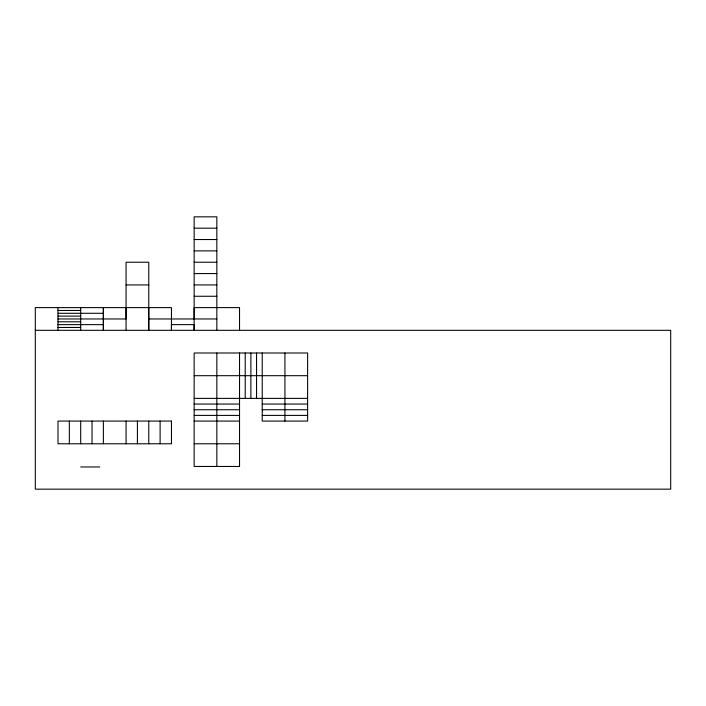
<?xml version="1.0" encoding="UTF-8"?>
<svg xmlns="http://www.w3.org/2000/svg" width="706" height="706" viewBox="0 0 706 706"><rect width="100%" height="100%" fill="white"/><g stroke="black" fill="none" stroke-linecap="round" stroke-linejoin="round"><path stroke-width="1.06" d="M126.074 307.613L126.074 318.962L57.989 318.962M148.763 307.613L148.763 330.311L148.763 262.226L126.074 262.226L126.074 330.311M194.15 319.5L194.15 307.613L239.537 307.613L239.537 330.311M194.15 228.188L216.839 228.188M194.15 239.537L216.839 239.537M194.15 250.886L216.839 250.886M194.15 262.226L216.839 262.226M194.15 273.575L216.839 273.575M126.074 284.924L148.763 284.924M194.15 284.924L216.839 284.924M194.15 296.264L216.839 296.264M57.989 310.455L80.687 310.455M57.989 313.287L103.376 313.287M57.989 316.12L80.687 316.12M148.763 318.962L216.839 318.962M57.989 321.795L80.687 321.795M57.989 324.636L103.376 324.636M57.989 327.469L80.687 327.469M35.3 330.311L670.7 330.311L670.7 489.161L35.3 489.161L35.3 307.613L171.461 307.613L171.461 330.311L171.461 324.636L194.15 324.636L194.15 330.311L194.15 216.839L216.839 216.839L216.839 330.311M194.15 375.689L307.613 375.689M194.15 398.387L307.613 398.387M194.15 404.061L239.537 404.061M262.226 404.061L307.613 404.061M194.15 409.736L239.537 409.736M262.226 409.736L307.613 409.736M194.15 415.402L239.537 415.402M262.226 415.402L307.613 415.402M194.15 421.076L239.537 421.076M194.15 443.774L239.537 443.774M80.705 466.966L99.767 466.966M284.924 353L284.924 421.076M262.226 353L262.226 421.076L307.613 421.076L307.613 353L194.15 353L194.15 466.463L239.537 466.463L239.537 353M256.552 353L256.552 398.387M250.886 353L250.886 398.387M245.211 353L245.211 398.387M216.839 353L216.839 466.463M160.112 421.076L160.112 443.774M148.763 421.076L148.763 443.774M137.414 421.076L137.414 443.774M126.074 421.076L126.074 443.774M103.376 421.076L103.376 443.774M92.036 421.076L92.036 443.774M80.687 307.613L80.687 330.311M80.687 421.076L80.687 443.774M69.338 421.076L69.338 443.774M57.989 307.613L57.989 330.311M103.376 307.613L103.376 330.311L103.376 307.613M171.461 421.076L57.989 421.076L57.989 443.774L171.461 443.774L171.461 421.076"/></g></svg>
